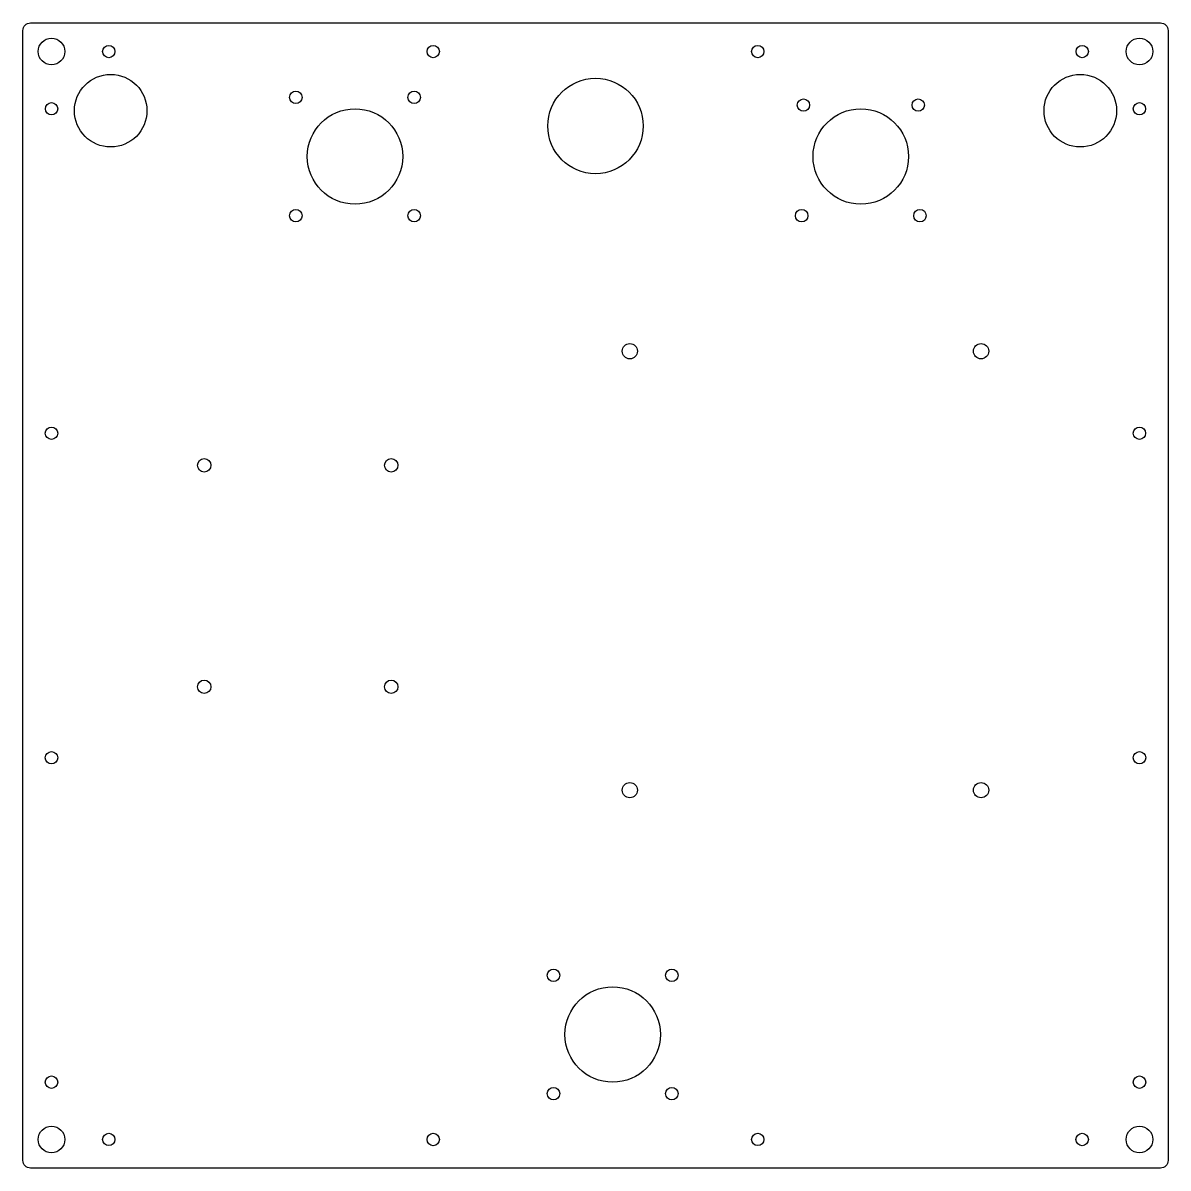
# Model space of a CAD drawing. Header units: millimetres. Extents: x -171 to 129, y -293 to 7.
import ezdxf

# ---------------------------------------------------------------- set-up
doc = ezdxf.new("R2010")
doc.units = ezdxf.units.MM
doc.layers.get('0').update_dxf_attribs({"linetype": 'CONTINUOUS'})

msp = doc.modelspace()

# ---------------------------------------------------------------- linework, layer by layer
msp.add_lwpolyline([(127.2, -293), (-168.8, -293, -0.414214), (-170.8, -291), (-170.8, 5, -0.414214), (-168.8, 7), (127.2, 7, -0.414214), (129.2, 5), (129.2, -291, -0.414214)], format="xyb", close=True)
for centre, radius in [((-163.3, -0.5), 3.5), ((121.7, -0.5), 3.5), ((-148.3, -0.5), 1.62), ((-63.3, -0.5), 1.62), ((21.7, -0.5), 1.62), ((106.7, -0.5), 1.62), ((-147.8, -16), 9.5), ((-20.8, -20), 12.5), ((106.2, -16), 9.5), ((-99.3, -12.5), 1.62), ((-68.3, -12.5), 1.62), ((-163.3, -15.5), 1.62), ((33.67, -14.52), 1.62), ((63.74, -14.52), 1.62), ((121.7, -15.5), 1.62), ((-83.8, -28), 12.5), ((48.7, -28), 12.5), ((-99.3, -43.5), 1.63), ((-68.3, -43.5), 1.62), ((33.2, -43.5), 1.63), ((64.2, -43.5), 1.62), ((-11.8, -79), 2), ((80.2, -79), 2), ((-163.3, -100.5), 1.63), ((121.7, -100.5), 1.62), ((-123.3, -108.9), 1.75), ((-74.3, -108.9), 1.75), ((-123.3, -166.9), 1.75), ((-74.3, -166.9), 1.75), ((-163.3, -185.5), 1.63), ((121.7, -185.5), 1.63), ((-11.8, -194), 2), ((80.2, -194), 2), ((-31.8, -242.5), 1.62), ((-0.8, -242.5), 1.62), ((-16.3, -258), 12.5), ((-163.3, -270.5), 1.63), ((121.7, -270.5), 1.63), ((-31.8, -273.5), 1.62), ((-0.8, -273.5), 1.62), ((-163.3, -285.5), 3.5), ((121.7, -285.5), 3.5), ((-148.3, -285.5), 1.62), ((-63.3, -285.5), 1.63), ((21.7, -285.5), 1.62), ((106.7, -285.5), 1.63)]:
    msp.add_circle(centre, radius)

doc.saveas('drawing.dxf')
